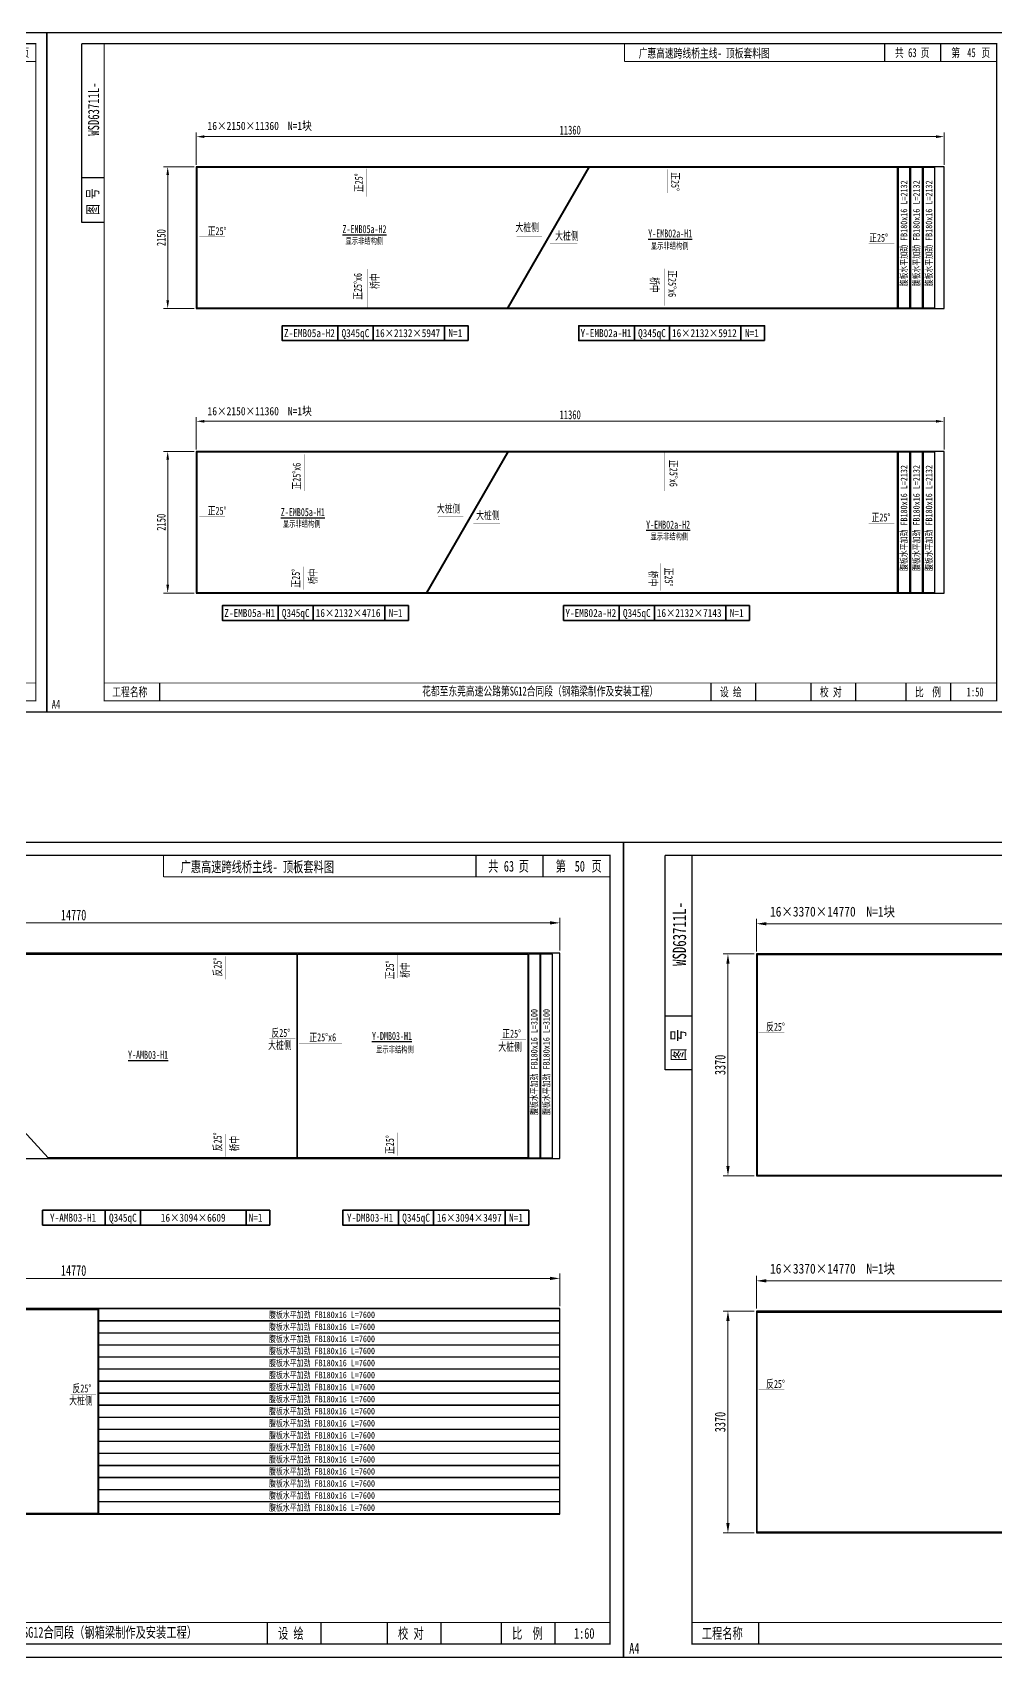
# Model space of a CAD drawing. Extents: x 1629247 to 2251351, y -601856 to -65897.
# Drawn here: x 2130318 to 2144945, y -197534 to -172858 of the extents above; entities that cross this region are included whole.
import ezdxf
from ezdxf.enums import TextEntityAlignment as Align

# ---------------------------------------------------------------- set-up
doc = ezdxf.new("R2010")
doc.units = 0
doc.header["$LTSCALE"] = 2
doc.header["$MEASUREMENT"] = 0
doc.header["$PDMODE"] = 35
doc.header["$PDSIZE"] = 50
doc.linetypes.add('PHANTOM', pattern=[63.5, 31.75, -6.35, 6.35, -6.35, 6.35, -6.35])
doc.layers.get('0').update_dxf_attribs({"linetype": 'CONTINUOUS'})
doc.layers.get('Defpoints').update_dxf_attribs({"linetype": 'CONTINUOUS'})
doc.layers.add('1图框轮廓', color=7, linetype='CONTINUOUS', lineweight=35)
doc.layers.add('标注层', color=3, linetype='CONTINUOUS', lineweight=13)
doc.layers.add('A3', color=7, linetype='CONTINUOUS')
doc.styles.add('仿宋', font='仿宋_GB2312_1.ttf', dxfattribs={"width": 0.7})
doc.dimstyles.new('标准标注样式-50', dxfattribs={"dimscale": 50, "dimtxt": 2.7, "dimasz": 2.5, "dimexe": 1.25, "dimexo": 0.625, "dimtad": 1, "dimdec": 0, "dimdsep": 46, "dimtxsty": '仿宋', "dimcen": 2.5, "dimclrd": 3, "dimclre": 3, "dimclrt": 4, "dimazin": 0, "dimtfac": 1, "dimtdec": 0, "dimtmove": 0, "dimatfit": 3, "dimfxl": 1.25, "dimlwd": 13, "dimlwe": 13, "dimarcsym": 0})
doc.dimstyles.new('标准标注样式-60', dxfattribs={"dimscale": 60, "dimtxt": 2.7, "dimasz": 2.5, "dimexe": 1.25, "dimexo": 0.625, "dimtad": 1, "dimdec": 0, "dimdsep": 46, "dimtxsty": '仿宋', "dimcen": 2.5, "dimclrd": 3, "dimclre": 3, "dimclrt": 4, "dimazin": 0, "dimtfac": 1, "dimtdec": 0, "dimtmove": 0, "dimatfit": 3, "dimfxl": 1.25, "dimlwd": 13, "dimlwe": 13, "dimarcsym": 0})

# ---------------------------------------------------------------- blocks, each defined once
blk = doc.blocks.new('tukuangA4-')
at = {"layer": 'A3'}
for p, q in [((537, 7565), (537, 10327)), ((882, 10327), (537, 10327)), ((12951, 10051), (12951, 10327)), ((13814, 10051), (13814, 10327)), ((882, 8256), (537, 8256)), ((882, 7565), (537, 7565)), ((1745, 173), (1745, 449)), ((10266, 173), (10266, 449)), ((10957, 173), (10957, 449)), ((11811, 173), (11811, 449)), ((12502, 173), (12502, 449)), ((13280, 173), (13280, 449)), ((13971, 173), (13971, 449))]:
    blk.add_line(p, q, dxfattribs=at)
blk.add_lwpolyline([(14850, 10500), (14850, 0), (0, 0), (0, 10500)], close=True, dxfattribs=at)
for points, const_width in [([(882, 10327), (14677, 10327), (14677, 173), (882, 173), (882, 10327)], 17.3), ([(8927, 10051), (8927, 10327)], 13.8), ([(8927, 10051), (14677, 10051)], 13.8), ([(882, 449), (14677, 449)], 13.8)]:
    blk.add_lwpolyline(points, dxfattribs=dict(at, const_width=const_width))
at = {"layer": 'A3', "color": 7, "linetype": 'Continuous', "style": '仿宋', "width": 0.7}
for s, p in [('共    页', (13106, 10120)), ('第     页', (13977, 10120)), ('工程名称', (1009, 242)), ('花都至东莞高速公路第SG12合同段（钢箱梁制作及安装工程）', (5798, 255)), ('设 绘', (10401, 242)), ('校 对', (11946, 242)), ('比  例', (13415, 242))]:
    blk.add_text(s, height=138.1, dxfattribs=at).set_placement(p)
blk.add_text('WSD63711L-', height=172.6, rotation=90, dxfattribs=at).set_placement((806, 9316), align=Align.CENTER)
blk.add_text('图 号', height=172.6, rotation=90, dxfattribs=at).set_placement((793, 7681))
blk.add_text('A4', height=138.1, dxfattribs=at).set_placement((139, 50), align=Align.CENTER)
blk = doc.blocks.new('*D1067')
at = {"color": 3, "lineweight": 13, "ltscale": 3}
for p, q in [((2132805, -174868), (2132805, -174378)), ((2144165, -174868), (2144165, -174378))]:
    blk.add_line(p, q, dxfattribs=at)
at = {"color": 3, "linetype": 'ByBlock', "lineweight": 13, "ltscale": 3}
blk.add_line((2144040, -174440), (2132930, -174440), dxfattribs=at)
at = {"color": 3, "ltscale": 3}
for points in [[(2132930, -174419), (2132930, -174461), (2132805, -174440)], [(2144040, -174419), (2144040, -174461), (2144165, -174440)]]:
    blk.add_solid(points, dxfattribs=at)
at = {"layer": 'Defpoints', "color": 0, "ltscale": 3}
for p in [(2132805, -174440), (2132805, -174899), (2144165, -174899)]:
    blk.add_point(p, dxfattribs=at)
at = {"color": 4, "ltscale": 3, "insert": (2138485, -174341), "char_height": 135, "attachment_point": 5, "style": '仿宋'}
blk.add_mtext('11360', dxfattribs=at)
blk = doc.blocks.new('*D1068')
at = {"color": 3, "lineweight": 13, "ltscale": 3}
for p, q in [((2132774, -174899), (2132309, -174899)), ((2132774, -177049), (2132309, -177049))]:
    blk.add_line(p, q, dxfattribs=at)
at = {"color": 3, "linetype": 'ByBlock', "lineweight": 13, "ltscale": 3}
blk.add_line((2132371, -175024), (2132371, -176924), dxfattribs=at)
at = {"color": 3, "ltscale": 3}
for points in [[(2132351, -175024), (2132392, -175024), (2132371, -174899)], [(2132351, -176924), (2132392, -176924), (2132371, -177049)]]:
    blk.add_solid(points, dxfattribs=at)
at = {"layer": 'Defpoints', "color": 0, "ltscale": 3}
for p in [(2132805, -174899), (2132371, -177049), (2132805, -177049)]:
    blk.add_point(p, dxfattribs=at)
at = {"color": 4, "ltscale": 3, "insert": (2132273, -175974), "char_height": 135, "attachment_point": 5, "rotation": 90, "style": '仿宋'}
blk.add_mtext('2150', dxfattribs=at)
blk = doc.blocks.new('*D1069')
at = {"color": 3, "lineweight": 13, "ltscale": 3}
for p, q in [((2132805, -179189), (2132805, -178699)), ((2144165, -179189), (2144165, -178699))]:
    blk.add_line(p, q, dxfattribs=at)
at = {"color": 3, "linetype": 'ByBlock', "lineweight": 13, "ltscale": 3}
blk.add_line((2144040, -178762), (2132930, -178762), dxfattribs=at)
at = {"color": 3, "ltscale": 3}
for points in [[(2132930, -178741), (2132930, -178783), (2132805, -178762)], [(2144040, -178741), (2144040, -178783), (2144165, -178762)]]:
    blk.add_solid(points, dxfattribs=at)
at = {"layer": 'Defpoints', "color": 0, "ltscale": 3}
for p in [(2132805, -178762), (2132805, -179220), (2144165, -179220)]:
    blk.add_point(p, dxfattribs=at)
at = {"color": 4, "ltscale": 3, "insert": (2138485, -178663), "char_height": 135, "attachment_point": 5, "style": '仿宋'}
blk.add_mtext('11360', dxfattribs=at)
blk = doc.blocks.new('*D1070')
at = {"color": 3, "lineweight": 13, "ltscale": 3}
for p, q in [((2132774, -179220), (2132309, -179220)), ((2132774, -181370), (2132309, -181370))]:
    blk.add_line(p, q, dxfattribs=at)
at = {"color": 3, "linetype": 'ByBlock', "lineweight": 13, "ltscale": 3}
blk.add_line((2132371, -179345), (2132371, -181245), dxfattribs=at)
at = {"color": 3, "ltscale": 3}
for points in [[(2132351, -179345), (2132392, -179345), (2132371, -179220)], [(2132351, -181245), (2132392, -181245), (2132371, -181370)]]:
    blk.add_solid(points, dxfattribs=at)
at = {"layer": 'Defpoints', "color": 0, "ltscale": 3}
for p in [(2132805, -179220), (2132371, -181370), (2132805, -181370)]:
    blk.add_point(p, dxfattribs=at)
at = {"color": 4, "ltscale": 3, "insert": (2132273, -180295), "char_height": 135, "attachment_point": 5, "rotation": 90, "style": '仿宋'}
blk.add_mtext('2150', dxfattribs=at)
blk = doc.blocks.new('*D1091')
at = {"color": 3, "lineweight": 13, "ltscale": 3}
for p, q in [((2123557, -186799), (2123557, -186303)), ((2138327, -186799), (2138327, -186303))]:
    blk.add_line(p, q, dxfattribs=at)
at = {"color": 3, "linetype": 'ByBlock', "lineweight": 13, "ltscale": 3}
blk.add_line((2138177, -186378), (2123707, -186378), dxfattribs=at)
at = {"color": 3, "ltscale": 3}
for points in [[(2123707, -186353), (2123707, -186403), (2123557, -186378)], [(2138177, -186353), (2138177, -186403), (2138327, -186378)]]:
    blk.add_solid(points, dxfattribs=at)
at = {"layer": 'Defpoints', "color": 0, "ltscale": 3}
for p in [(2123557, -186378), (2123557, -186837), (2138327, -186837)]:
    blk.add_point(p, dxfattribs=at)
at = {"color": 4, "ltscale": 3, "insert": (2130942, -186260), "char_height": 162, "attachment_point": 5, "style": '仿宋'}
blk.add_mtext('14770', dxfattribs=at)
blk = doc.blocks.new('*D1093')
at = {"color": 3, "lineweight": 13, "ltscale": 3}
for p, q in [((2123557, -192198), (2123557, -191702)), ((2138327, -192198), (2138327, -191702))]:
    blk.add_line(p, q, dxfattribs=at)
at = {"color": 3, "linetype": 'ByBlock', "lineweight": 13, "ltscale": 3}
blk.add_line((2138177, -191777), (2123707, -191777), dxfattribs=at)
at = {"color": 3, "ltscale": 3}
for points in [[(2123707, -191752), (2123707, -191802), (2123557, -191777)], [(2138177, -191752), (2138177, -191802), (2138327, -191777)]]:
    blk.add_solid(points, dxfattribs=at)
at = {"layer": 'Defpoints', "color": 0, "ltscale": 3}
for p in [(2123557, -191777), (2123557, -192235), (2138327, -192235)]:
    blk.add_point(p, dxfattribs=at)
at = {"color": 4, "ltscale": 3, "insert": (2130942, -191658), "char_height": 162, "attachment_point": 5, "style": '仿宋'}
blk.add_mtext('14770', dxfattribs=at)
blk = doc.blocks.new('*D1095')
at = {"color": 3, "lineweight": 13, "ltscale": 3}
for p, q in [((2141314, -186813), (2141314, -186317)), ((2156084, -186813), (2156084, -186317))]:
    blk.add_line(p, q, dxfattribs=at)
at = {"color": 3, "linetype": 'ByBlock', "lineweight": 13, "ltscale": 3}
blk.add_line((2155934, -186392), (2141464, -186392), dxfattribs=at)
at = {"color": 3, "ltscale": 3}
for points in [[(2141464, -186367), (2141464, -186417), (2141314, -186392)], [(2155934, -186367), (2155934, -186417), (2156084, -186392)]]:
    blk.add_solid(points, dxfattribs=at)
at = {"layer": 'Defpoints', "color": 0, "ltscale": 3}
for p in [(2141314, -186392), (2141314, -186850), (2156084, -186850)]:
    blk.add_point(p, dxfattribs=at)
at = {"color": 4, "ltscale": 3, "insert": (2148699, -186273), "char_height": 162, "attachment_point": 5, "style": '仿宋'}
blk.add_mtext('14770', dxfattribs=at)
blk = doc.blocks.new('*D1096')
at = {"color": 3, "lineweight": 13, "ltscale": 3}
for p, q in [((2141277, -186850), (2140806, -186850)), ((2141277, -190220), (2140806, -190220))]:
    blk.add_line(p, q, dxfattribs=at)
at = {"color": 3, "linetype": 'ByBlock', "lineweight": 13, "ltscale": 3}
blk.add_line((2140881, -187000), (2140881, -190070), dxfattribs=at)
at = {"color": 3, "ltscale": 3}
for points in [[(2140856, -187000), (2140906, -187000), (2140881, -186850)], [(2140856, -190070), (2140906, -190070), (2140881, -190220)]]:
    blk.add_solid(points, dxfattribs=at)
at = {"layer": 'Defpoints', "color": 0, "ltscale": 3}
for p in [(2141314, -186850), (2140881, -190220), (2141314, -190220)]:
    blk.add_point(p, dxfattribs=at)
at = {"color": 4, "ltscale": 3, "insert": (2140763, -188535), "char_height": 162, "attachment_point": 5, "rotation": 90, "style": '仿宋'}
blk.add_mtext('3370', dxfattribs=at)
blk = doc.blocks.new('*D1097')
at = {"color": 3, "lineweight": 13, "ltscale": 3}
for p, q in [((2141314, -192235), (2141314, -191739)), ((2156084, -192235), (2156084, -191739))]:
    blk.add_line(p, q, dxfattribs=at)
at = {"color": 3, "linetype": 'ByBlock', "lineweight": 13, "ltscale": 3}
blk.add_line((2155934, -191814), (2141464, -191814), dxfattribs=at)
at = {"color": 3, "ltscale": 3}
for points in [[(2141464, -191789), (2141464, -191839), (2141314, -191814)], [(2155934, -191789), (2155934, -191839), (2156084, -191814)]]:
    blk.add_solid(points, dxfattribs=at)
at = {"layer": 'Defpoints', "color": 0, "ltscale": 3}
for p in [(2141314, -191814), (2141314, -192273), (2156084, -192273)]:
    blk.add_point(p, dxfattribs=at)
at = {"color": 4, "ltscale": 3, "insert": (2148699, -191696), "char_height": 162, "attachment_point": 5, "style": '仿宋'}
blk.add_mtext('14770', dxfattribs=at)
blk = doc.blocks.new('*D1098')
at = {"color": 3, "lineweight": 13, "ltscale": 3}
for p, q in [((2141277, -192273), (2140806, -192273)), ((2141277, -195643), (2140806, -195643))]:
    blk.add_line(p, q, dxfattribs=at)
at = {"color": 3, "linetype": 'ByBlock', "lineweight": 13, "ltscale": 3}
blk.add_line((2140881, -192423), (2140881, -195493), dxfattribs=at)
at = {"color": 3, "ltscale": 3}
for points in [[(2140856, -192423), (2140906, -192423), (2140881, -192273)], [(2140856, -195493), (2140906, -195493), (2140881, -195643)]]:
    blk.add_solid(points, dxfattribs=at)
at = {"layer": 'Defpoints', "color": 0, "ltscale": 3}
for p in [(2141314, -192273), (2140881, -195643), (2141314, -195643)]:
    blk.add_point(p, dxfattribs=at)
at = {"color": 4, "ltscale": 3, "insert": (2140763, -193958), "char_height": 162, "attachment_point": 5, "rotation": 90, "style": '仿宋'}
blk.add_mtext('3370', dxfattribs=at)

msp = doc.modelspace()

# ---------------------------------------------------------------- linework, layer by layer
at = {"color": 8, "ltscale": 3}
for points in [[(2132804.9, -177048.9), (2144164.9, -177048.9), (2144164.9, -174898.9), (2132804.9, -174898.9)], [(2132804.9, -181370.5), (2144164.9, -181370.5), (2144164.9, -179220.5), (2132804.9, -179220.5)], [(2123557.2, -189956.9), (2138327.2, -189956.9), (2138327.2, -186836.9), (2123557.2, -186836.9)], [(2141314.4, -190220.2), (2156084.4, -190220.2), (2156084.4, -186850.2), (2141314.4, -186850.2)], [(2123557.2, -195355.3), (2138327.2, -195355.3), (2138327.2, -192235.3), (2123557.2, -192235.3)], [(2141314.4, -195642.8), (2156084.4, -195642.8), (2156084.4, -192272.8), (2141314.4, -192272.8)]]:
    msp.add_lwpolyline(points, close=True, dxfattribs=at)
at = {"color": 1}
for points in [[(2138761.7, -174906.9), (2132814.9, -174906.9), (2132814.9, -177038.9), (2137530.8, -177038.9)], [(2137542.3, -177038.9), (2143454.7, -177038.9), (2143454.7, -174906.9), (2138773.3, -174906.9)], [(2132814.9, -181360.5), (2136299.9, -181360.5), (2137530.8, -179228.5), (2132814.9, -179228.5)], [(2136311.4, -181360.5), (2143454.7, -181360.5), (2143454.7, -179228.5), (2137542.3, -179228.5)], [(2127723.6, -186852.9), (2134332.3, -186852.9), (2134332.3, -189946.9), (2130558.2, -189946.9)], [(2134342.3, -186852.9), (2137839.3, -186852.9), (2137839.3, -189946.9), (2134342.3, -189946.9)], [(2141324.4, -190210.2), (2156068.4, -190210.2), (2156068.4, -186866.2), (2141324.4, -186866.2)], [(2123567.2, -192251.3), (2131311.2, -192251.3), (2131311.2, -195345.3), (2123567.2, -195345.3)], [(2141324.4, -192288.8), (2154818.4, -192288.8), (2154818.4, -195632.8), (2141324.4, -195632.8)]]:
    msp.add_lwpolyline(points, close=True, dxfattribs=at)
at = {"color": 2, "ltscale": 3}
for points in [[(2143464.7, -174906.9), (2143464.7, -177038.9), (2143644.7, -177038.9), (2143644.7, -174906.9)], [(2143654.7, -174906.9), (2143654.7, -177038.9), (2143834.7, -177038.9), (2143834.7, -174906.9)], [(2143844.7, -174906.9), (2143844.7, -177038.9), (2144024.7, -177038.9), (2144024.7, -174906.9)], [(2143464.7, -179228.5), (2143464.7, -181360.5), (2143644.7, -181360.5), (2143644.7, -179228.5)], [(2143654.7, -179228.5), (2143654.7, -181360.5), (2143834.7, -181360.5), (2143834.7, -179228.5)], [(2143844.7, -179228.5), (2143844.7, -181360.5), (2144024.7, -181360.5), (2144024.7, -179228.5)], [(2137849.3, -186852.9), (2137849.3, -189946.9), (2138029.3, -189946.9), (2138029.3, -186852.9)], [(2138034.3, -186852.9), (2138034.3, -189946.9), (2138214.3, -189946.9), (2138214.3, -186852.9)], [(2138327.2, -192240.3), (2131321.2, -192240.3), (2131321.2, -192420.3), (2138327.2, -192420.3)], [(2138327.2, -192423.3), (2131321.2, -192423.3), (2131321.2, -192603.3), (2138327.2, -192603.3)], [(2138327.2, -192606.3), (2131321.2, -192606.3), (2131321.2, -192786.3), (2138327.2, -192786.3)], [(2138327.2, -192789.3), (2131321.2, -192789.3), (2131321.2, -192969.3), (2138327.2, -192969.3)], [(2138327.2, -192972.3), (2131321.2, -192972.3), (2131321.2, -193152.3), (2138327.2, -193152.3)], [(2138327.2, -193155.3), (2131321.2, -193155.3), (2131321.2, -193335.3), (2138327.2, -193335.3)], [(2138327.2, -193338.3), (2131321.2, -193338.3), (2131321.2, -193518.3), (2138327.2, -193518.3)], [(2138327.2, -193521.3), (2131321.2, -193521.3), (2131321.2, -193701.3), (2138327.2, -193701.3)], [(2138327.2, -193704.3), (2131321.2, -193704.3), (2131321.2, -193884.3), (2138327.2, -193884.3)], [(2138327.2, -193887.3), (2131321.2, -193887.3), (2131321.2, -194067.3), (2138327.2, -194067.3)], [(2138327.2, -194070.3), (2131321.2, -194070.3), (2131321.2, -194250.3), (2138327.2, -194250.3)], [(2138327.2, -194253.3), (2131321.2, -194253.3), (2131321.2, -194433.3), (2138327.2, -194433.3)], [(2138327.2, -194436.3), (2131321.2, -194436.3), (2131321.2, -194616.3), (2138327.2, -194616.3)], [(2138327.2, -194619.3), (2131321.2, -194619.3), (2131321.2, -194799.3), (2138327.2, -194799.3)], [(2138327.2, -194802.3), (2131321.2, -194802.3), (2131321.2, -194982.3), (2138327.2, -194982.3)], [(2138327.2, -194985.3), (2131321.2, -194985.3), (2131321.2, -195165.3), (2138327.2, -195165.3)], [(2138327.2, -195168.3), (2131321.2, -195168.3), (2131321.2, -195348.3), (2138327.2, -195348.3)]]:
    msp.add_lwpolyline(points, close=True, dxfattribs=at)
at = {"layer": '1图框轮廓', "color": 30, "ltscale": 3}
for p, q in [((2134955.6, -177310.8), (2134955.6, -177535.8)), ((2135490.1, -177535.8), (2135490.1, -177310.8)), ((2136574.6, -177310.8), (2136574.6, -177535.8)), ((2139459.4, -177310.8), (2139459.4, -177535.8)), ((2139993.9, -177535.8), (2139993.9, -177310.8)), ((2141078.4, -177310.8), (2141078.4, -177535.8)), ((2134048.4, -181560.6), (2134048.4, -181785.6)), ((2134582.9, -181785.6), (2134582.9, -181560.6)), ((2135667.3, -181560.6), (2135667.3, -181785.6)), ((2139229.1, -181560.6), (2139229.1, -181785.6)), ((2139763.6, -181785.6), (2139763.6, -181560.6)), ((2140848.1, -181560.6), (2140848.1, -181785.6)), ((2131422.8, -190968), (2131422.8, -190743)), ((2131957.3, -190968), (2131957.3, -190743)), ((2133561.3, -190968), (2133561.3, -190743)), ((2135876.5, -190743), (2135876.5, -190968)), ((2136411, -190968), (2136411, -190743)), ((2137495.5, -190743), (2137495.5, -190968))]:
    msp.add_line(p, q, dxfattribs=at)
for points in [[(2136934.6, -177535.8), (2134109.9, -177535.8), (2134109.9, -177310.8), (2136934.6, -177310.8)], [(2141438.4, -177535.8), (2138613.8, -177535.8), (2138613.8, -177310.8), (2141438.4, -177310.8)], [(2136027.3, -181785.6), (2133202.7, -181785.6), (2133202.7, -181560.6), (2136027.3, -181560.6)], [(2141208.1, -181785.6), (2138383.4, -181785.6), (2138383.4, -181560.6), (2141208.1, -181560.6)], [(2130471.3, -190743), (2133921.3, -190743), (2133921.3, -190968), (2130471.3, -190968)], [(2137855.5, -190968), (2135030.8, -190968), (2135030.8, -190743), (2137855.5, -190743)]]:
    msp.add_lwpolyline(points, close=True, dxfattribs=at)
at = {"layer": '标注层', "color": 42}
for points in [[(2135391.5, -174919.8, 0, 25, 0), (2135391.5, -174994.6, 5, 5, 0), (2135391.5, -175349.2, 5, 5, 0)], [(2139963, -174936.1, 0, 25, 0), (2139963, -175010.9, 5, 5, 0), (2139963, -175295.6, 5, 5, 0)], [(2132843.6, -175959.8, 0, 25, 0), (2132918.4, -175959.8, 5, 5, 0), (2133239.2, -175959.8, 5, 5, 0)], [(2138066.4, -175959.8, 0, 25, 0), (2137991.6, -175959.8, 5, 5, 0), (2137670.8, -175959.8, 5, 5, 0)], [(2138173.1, -176061.3, 0, 25, 0), (2138247.9, -176061.3, 5, 5, 0), (2138595.5, -176061.3, 5, 5, 0)], [(2143414.4, -176061.3, 0, 25, 0), (2143339.6, -176061.3, 5, 5, 0), (2143018.8, -176061.3, 5, 5, 0)], [(2135400.8, -177038.9, 0, 25, 0), (2135400.8, -176964.1, 5, 5, 0), (2135400.8, -176448.1, 5, 5, 0)], [(2139913.3, -177015.9, 0, 25, 0), (2139913.3, -176941.1, 5, 5, 0), (2139913.3, -176445.9, 5, 5, 0)], [(2134452.2, -179251.5, 0, 25, 0), (2134452.2, -179326.3, 5, 5, 0), (2134452.2, -179821.5, 5, 5, 0)], [(2139913.3, -179228.5, 0, 25, 0), (2139913.3, -179303.3, 5, 5, 0), (2139913.3, -179819.3, 5, 5, 0)], [(2132843.6, -180206.1, 0, 25, 0), (2132918.4, -180206.1, 5, 5, 0), (2133239.2, -180206.1, 5, 5, 0)], [(2136872.2, -180206.1, 0, 25, 0), (2136797.3, -180206.1, 5, 5, 0), (2136476.5, -180206.1, 5, 5, 0)], [(2137003.1, -180307.6, 0, 25, 0), (2137077.9, -180307.6, 5, 5, 0), (2137419.2, -180307.6, 5, 5, 0)], [(2143414.4, -180307.6, 0, 25, 0), (2143339.6, -180307.6, 5, 5, 0), (2143018.8, -180307.6, 5, 5, 0)], [(2134436.2, -181331.3, 0, 25, 0), (2134436.2, -181256.5, 5, 5, 0), (2134436.2, -180971.9, 5, 5, 0)], [(2139863.7, -181347.6, 0, 25, 0), (2139863.7, -181272.8, 5, 5, 0), (2139863.7, -180918.2, 5, 5, 0)], [(2133247.2, -186874, 0, 25, 0), (2133247.2, -186948.8, 5, 5, 0), (2133247.2, -187233.4, 5, 5, 0)], [(2135863.6, -186857.1, 0, 25, 0), (2135863.6, -186931.9, 5, 5, 0), (2135863.6, -187216.5, 5, 5, 0)], [(2134313, -188135.1, 0, 25, 0), (2134238.2, -188135.1, 5, 5, 0), (2133917.4, -188135.1, 5, 5, 0)], [(2134359.7, -188214.6, 0, 25, 0), (2134434.5, -188214.6, 5, 5, 0), (2135019.7, -188214.6, 5, 5, 0)], [(2137820, -188143.1, 0, 25, 0), (2137745.2, -188143.1, 5, 5, 0), (2137424.4, -188143.1, 5, 5, 0)], [(2141341.6, -188042.4, 0, 25, 0), (2141416.4, -188042.4, 5, 5, 0), (2141737.3, -188042.4, 5, 5, 0)], [(2133247.2, -189942.8, 0, 25, 0), (2133247.2, -189868, 5, 5, 0), (2133247.2, -189583.4, 5, 5, 0)], [(2135863.6, -189925.9, 0, 25, 0), (2135863.6, -189851.1, 5, 5, 0), (2135863.6, -189566.5, 5, 5, 0)], [(2141341.6, -193465, 0, 25, 0), (2141416.4, -193465, 5, 5, 0), (2141737.3, -193465, 5, 5, 0)], [(2131292, -193533.4, 0, 25, 0), (2131217.2, -193533.4, 5, 5, 0), (2130896.4, -193533.4, 5, 5, 0)]]:
    msp.add_lwpolyline(points, format="xyseb", dxfattribs=at)

# ---------------------------------------------------------------- block references
at = {"color": 8}
for p, xscale, yscale, zscale in [((2115943.9, -183177.3), 0.9827586207538843, 0.9827586206956767, 0.9827586206896554), ((2130537.9, -183177.3), 0.9827586207538843, 0.9827586206956767, 0.9827586206896554), ((2121781.5, -197533.6), 1.179310345090926, 1.179310344828991, 1.179310344827586), ((2139294.3, -197533.6), 1.179310345090926, 1.179310344828991, 1.179310344827586)]:
    msp.add_blockref('tukuangA4-', p, dxfattribs=dict(at, xscale=xscale, yscale=yscale, zscale=zscale))

# ---------------------------------------------------------------- texts
at = {"color": 7, "style": '仿宋', "width": 0.85}
for s, height, p in [('N=1块', 125, (2134196.4, -174338.9)), ('16×2150×11360', 125, (2132976.2, -174338.9)), ('16×2150×11360', 125, (2132976.2, -178670.9)), ('N=1块', 125, (2134196.4, -178670.9)), ('16×3370×14770', 150, (2141519.9, -186282.4)), ('N=1块', 150, (2142984.2, -186282.4)), ('16×3370×14770', 150, (2141519.9, -191705)), ('N=1块', 150, (2142984.2, -191705))]:
    msp.add_text(s, height=height, dxfattribs=at).set_placement(p)
at = {"color": 7, "style": '仿宋', "width": 0.75}
for s, p in [('腹板水平加劲 FB180x16 L=2132', (2143553.6, -175909.4)), ('腹板水平加劲 FB180x16 L=2132', (2143743.6, -175909.4)), ('腹板水平加劲 FB180x16 L=2132', (2143933.6, -175909.4)), ('腹板水平加劲 FB180x16 L=2132', (2143553.6, -180231)), ('腹板水平加劲 FB180x16 L=2132', (2143743.6, -180231)), ('腹板水平加劲 FB180x16 L=2132', (2143933.6, -180231)), ('腹板水平加劲 FB180x16 L=3100', (2137938.2, -188490.5)), ('腹板水平加劲 FB180x16 L=3100', (2138123.2, -188490.5))]:
    msp.add_text(s, height=100, rotation=90, dxfattribs=at).set_placement(p, align=Align.MIDDLE_CENTER)
at = {"color": 6, "linetype": 'PHANTOM', "ltscale": 10, "style": '仿宋', "width": 0.7}
for s, p in [('%%UZ-EMB05a-H2', (2135026.4, -175904.6)), ('%%UY-EMB02a-H1', (2139670.1, -175970.4)), ('%%UZ-EMB05a-H1', (2134089.7, -180201.9)), ('%%UY-EMB02a-H2', (2139638.3, -180392.7)), ('%%UY-DMB03-H1', (2135474.2, -188156.6)), ('%%UY-AMB03-H1', (2131769, -188442.9))]:
    msp.add_text(s, height=121.5, dxfattribs=at).set_placement(p)
at = {"color": 152, "linetype": 'PHANTOM', "ltscale": 10, "style": '仿宋', "width": 0.7}
for p in [(2135073, -176070.9), (2139710.6, -176145.4), (2134120.9, -180366.6), (2139705.3, -180559.4), (2135536.6, -188349.1)]:
    msp.add_text('显示非结构侧', height=97.2, dxfattribs=at).set_placement(p)
at = {"color": 7, "style": '仿宋'}
for s, height, width, p in [('Z-EMB05a-H2', 121.5, 0.85, (2134524.2, -177423.3)), ('Q345qC', 121.5, 0.85, (2135222.9, -177423.3)), ('16×2132×5947', 121.5, 0.85, (2136018.6, -177423.3)), ('N=1 ', 121.5, 0.85, (2136775.6, -177423.3)), ('Y-EMB02a-H1', 121.5, 0.85, (2139028.1, -177423.3)), ('Q345qC', 121.5, 0.85, (2139726.7, -177423.3)), ('16×2132×5912', 121.5, 0.85, (2140522.4, -177423.3)), ('N=1 ', 121.5, 0.85, (2141279.5, -177423.3)), ('Z-EMB05a-H1', 121.5, 0.85, (2133617, -181673.1)), ('Q345qC', 121.5, 0.85, (2134315.6, -181673.1)), ('16×2132×4716', 121.5, 0.85, (2135111.3, -181673.1)), ('N=1 ', 121.5, 0.85, (2135868.4, -181673.1)), ('Y-EMB02a-H2', 121.5, 0.85, (2138797.8, -181673.1)), ('Q345qC', 121.5, 0.85, (2139496.4, -181673.1)), ('16×2132×7143', 121.5, 0.85, (2140292.1, -181673.1)), ('N=1 ', 121.5, 0.85, (2141049.2, -181673.1)), ('Y-AMB03-H1', 121.5, 0.85, (2130934.3, -190855.5)), ('Q345qC', 121.5, 0.85, (2131690.1, -190855.5)), ('16×3094×6609', 121.5, 0.85, (2132759.3, -190855.5)), ('N=1 ', 121.5, 0.85, (2133741.3, -190855.5)), ('Y-DMB03-H1', 121.5, 0.85, (2135445.2, -190855.5)), ('Q345qC', 121.5, 0.85, (2136143.8, -190855.5)), ('16×3094×3497', 121.5, 0.85, (2136952.5, -190855.5)), ('N=1 ', 121.5, 0.85, (2137696.6, -190855.5)), ('腹板水平加劲 FB180x16 L=7600', 100, 0.75, (2134715.3, -192329.2)), ('腹板水平加劲 FB180x16 L=7600', 100, 0.75, (2134715.3, -192512.2)), ('腹板水平加劲 FB180x16 L=7600', 100, 0.75, (2134715.3, -192695.2)), ('腹板水平加劲 FB180x16 L=7600', 100, 0.75, (2134715.3, -192878.2)), ('腹板水平加劲 FB180x16 L=7600', 100, 0.75, (2134715.3, -193061.2)), ('腹板水平加劲 FB180x16 L=7600', 100, 0.75, (2134715.3, -193244.2)), ('腹板水平加劲 FB180x16 L=7600', 100, 0.75, (2134715.3, -193427.2)), ('腹板水平加劲 FB180x16 L=7600', 100, 0.75, (2134715.3, -193610.2)), ('腹板水平加劲 FB180x16 L=7600', 100, 0.75, (2134715.3, -193793.2)), ('腹板水平加劲 FB180x16 L=7600', 100, 0.75, (2134715.3, -193976.2)), ('腹板水平加劲 FB180x16 L=7600', 100, 0.75, (2134715.3, -194159.2)), ('腹板水平加劲 FB180x16 L=7600', 100, 0.75, (2134715.3, -194342.2)), ('腹板水平加劲 FB180x16 L=7600', 100, 0.75, (2134715.3, -194525.2)), ('腹板水平加劲 FB180x16 L=7600', 100, 0.75, (2134715.3, -194708.2)), ('腹板水平加劲 FB180x16 L=7600', 100, 0.75, (2134715.3, -194891.2)), ('腹板水平加劲 FB180x16 L=7600', 100, 0.75, (2134715.3, -195074.2)), ('腹板水平加劲 FB180x16 L=7600', 100, 0.75, (2134715.3, -195257.2))]:
    msp.add_text(s, height=height, dxfattribs=dict(at, width=width)).set_placement(p, align=Align.MIDDLE_CENTER)
at = {"layer": 'A3', "color": 6, "linetype": 'Continuous', "style": '仿宋', "width": 0.7}
for height, p in [(135.714, (2139525.1, -173239.7)), (162.857, (2132566.1, -185608.5))]:
    msp.add_text('广惠高速跨线桥主线- 顶板套料图', height=height, dxfattribs=at).set_placement(p)
at = {"layer": 'A3', "color": 1, "linetype": 'Continuous', "style": '仿宋', "width": 0.7}
for s, height, p in [('63', 135.71, (2143617.2, -173232.1)), ('45', 135.71, (2144514.9, -173232.1)), ('63', 162.86, (2137476.7, -185599.4)), ('50', 162.86, (2138553.9, -185599.4))]:
    msp.add_text(s, height=height, dxfattribs=at).set_placement(p)
at = {"layer": 'A3', "color": 7, "linetype": 'Continuous', "style": '仿宋', "width": 0.7}
for s, height, p in [('1:50', 135.71, (2144506.1, -182939.9)), ('1:60', 162.86, (2138543.4, -197248.8))]:
    msp.add_text(s, height=height, dxfattribs=at).set_placement(p)
at = {"layer": '标注层', "color": 42, "style": '仿宋', "width": 0.7}
for s, rotation, p in [('正25%%D', 90, (2135334.3, -175282.4)), ('正25%%D', 270, (2140020.2, -174979.2)), ('正25%%Dx6', 90, (2135320.2, -176918.2)), ('桥中', 90, (2135578.2, -176753)), ('桥中', 270, (2139704.8, -176573.5)), ('正25%%Dx6', 270, (2139975, -176468.2)), ('正25%%Dx6', 270, (2139993.9, -179349.3)), ('正25%%Dx6', 90, (2134390.5, -179799.2)), ('正25%%D', 90, (2134379, -181288.2)), ('桥中', 90, (2134637.7, -181236.1)), ('桥中', 270, (2139683, -181029.3)), ('正25%%D', 270, (2139920.8, -180985)), ('反25%%D', 90, (2133190, -187192.5)), ('正25%%D', 90, (2135806.4, -187235.1)), ('桥中', 90, (2136039.5, -187212.6)), ('反25%%D', 90, (2133190, -189846.1)), ('桥中', 90, (2133446.5, -189849.3)), ('正25%%D', 90, (2135806.4, -189888.7))]:
    msp.add_text(s, height=121.5, rotation=rotation, dxfattribs=at).set_placement(p)
for s, p in [('正25%%D', (2132978.1, -175934.5)), ('大桩侧', (2137653.3, -175876.8)), ('大桩侧', (2138255.9, -176006.6)), ('正25%%D', (2143026.2, -176036)), ('正25%%D', (2132978.1, -180180.9)), ('大桩侧', (2136459.5, -180148.9)), ('大桩侧', (2137056.3, -180249.8)), ('正25%%D', (2143062.4, -180282.4)), ('反25%%D', (2133946.2, -188109.8)), ('正25%%D', (2137453.2, -188121.7)), ('反25%%D', (2141460.5, -188017.2)), ('大桩侧', (2133896.2, -188295.7)), ('正25%%Dx6', (2134522.4, -188176.8)), ('大桩侧', (2137393.4, -188322)), ('反25%%D', (2130925.2, -193508.2)), ('反25%%D', (2141460.5, -193439.8)), ('大桩侧', (2130875.2, -193694))]:
    msp.add_text(s, height=121.5, dxfattribs=at).set_placement(p)

# ---------------------------------------------------------------- dimensions: what is measured, and where the dimension line sits
at = {"color": 8, "ltscale": 3}
for base, p1, p2, dimstyle, picture, middle in [((2132804.9, -174440.2), (2144164.9, -174898.9), (2132804.9, -174898.9), '标准标注样式-50', '*D1067', (2138484.9, -174341.5)), ((2132804.9, -178761.8), (2144164.9, -179220.5), (2132804.9, -179220.5), '标准标注样式-50', '*D1069', (2138484.9, -178663.1)), ((2123557.2, -186378.3), (2138327.2, -186836.9), (2123557.2, -186836.9), '标准标注样式-60', '*D1091', (2130942.2, -186259.8)), ((2141314.4, -186391.5), (2156084.4, -186850.2), (2141314.4, -186850.2), '标准标注样式-60', '*D1095', (2148699.4, -186273)), ((2123557.2, -191776.6), (2138327.2, -192235.3), (2123557.2, -192235.3), '标准标注样式-60', '*D1093', (2130942.2, -191658.1)), ((2141314.4, -191814.1), (2156084.4, -192272.8), (2141314.4, -192272.8), '标准标注样式-60', '*D1097', (2148699.4, -191695.6))]:
    dim = msp.add_linear_dim(base=base, p1=p1, p2=p2, dimstyle=dimstyle, dxfattribs=at)
    dim.commit()
    dim.dimension.update_dxf_attribs({"geometry": picture, "text_midpoint": middle})
for base, p1, p2, dimstyle, picture, middle in [((2132371.5, -177048.9), (2132804.9, -174898.9), (2132804.9, -177048.9), '标准标注样式-50', '*D1068', (2132272.7, -175973.9)), ((2132371.5, -181370.5), (2132804.9, -179220.5), (2132804.9, -181370.5), '标准标注样式-50', '*D1070', (2132272.7, -180295.5)), ((2140881, -190220.2), (2141314.4, -186850.2), (2141314.4, -190220.2), '标准标注样式-60', '*D1096', (2140762.5, -188535.2)), ((2140881, -195642.8), (2141314.4, -192272.8), (2141314.4, -195642.8), '标准标注样式-60', '*D1098', (2140762.5, -193957.8))]:
    dim = msp.add_linear_dim(base=base, p1=p1, p2=p2, angle=90, dimstyle=dimstyle, dxfattribs=at)
    dim.commit()
    dim.dimension.update_dxf_attribs({"geometry": picture, "text_midpoint": middle})

doc.saveas('drawing.dxf')
